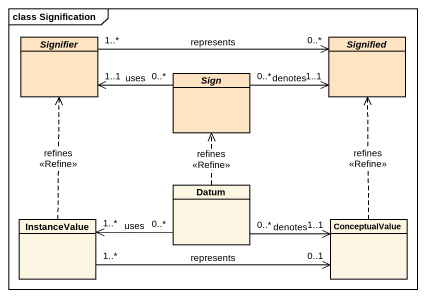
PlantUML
@startuml
mainframe class Signification
hide circle
hide empty members
abstract class Signifier #FFE4C4
abstract class Signified #FFE4C4
abstract class Sign #FFE4C4
class Datum
class InstanceValue
class ConceptualValue
Signifier "1..*" -right-> "0..*" Signified : represents
Sign "0..*" -left-> "1..1" Signifier : uses
Sign "0..*" -right-> "1..1" Signified : denotes
Datum .up.> Sign : refines\n<<Refine>>
Datum "0..*" -left-> "1..*" InstanceValue : uses
Datum "0..*" -right-> "1..1" ConceptualValue : denotes
InstanceValue .up.> Signifier : refines\n<<Refine>>
InstanceValue "1..*" -right-> "0..1" ConceptualValue : represents
ConceptualValue .up.> Signified : refines\n<<Refine>>
@enduml
